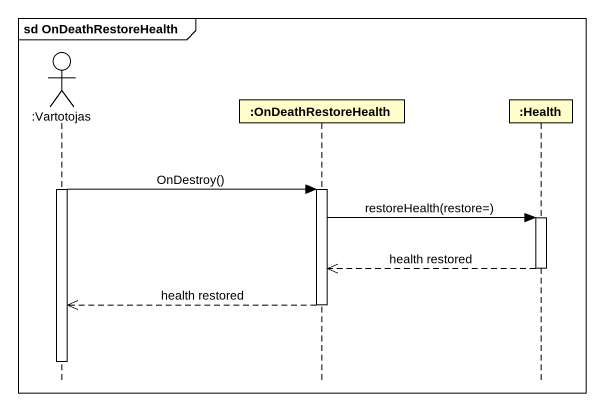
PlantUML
@startuml
mainframe sd OnDeathRestoreHealth
hide footbox
actor ":Vartotojas" as Vartotojas
participant ":OnDeathRestoreHealth" as OnDeathRestoreHealth
participant ":Health" as Health

activate Vartotojas
Vartotojas -> OnDeathRestoreHealth : OnDestroy()
activate OnDeathRestoreHealth
OnDeathRestoreHealth -> Health : restoreHealth(restore=)
activate Health
Health -->> OnDeathRestoreHealth : health restored
deactivate Health
OnDeathRestoreHealth -->> Vartotojas : health restored
deactivate OnDeathRestoreHealth
deactivate Vartotojas
@enduml
